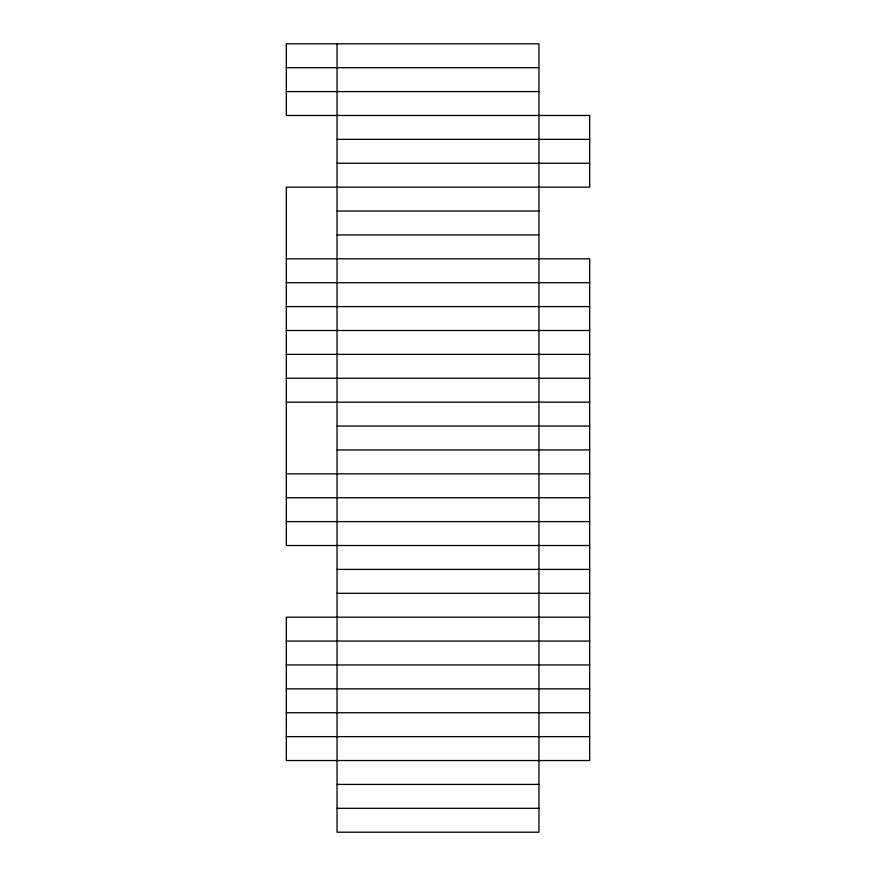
<?xml version="1.0" encoding="UTF-8"?>
<svg xmlns="http://www.w3.org/2000/svg" width="876" height="876" viewBox="0 0 876 876"><rect width="100%" height="100%" fill="white"/><g stroke="black" fill="none" stroke-linecap="round" stroke-linejoin="round"><path stroke-width="1.31" d="M286.321 67.693L538.948 67.693M286.321 91.586L538.948 91.586M337.052 139.361L589.679 139.361M337.052 163.254L589.679 163.254M337.052 211.039L538.948 211.039M337.052 234.932L538.948 234.932M286.321 258.814L589.679 258.814L589.679 760.532L286.321 760.532L286.321 617.186L589.679 617.186M286.321 282.707L589.679 282.707M286.321 306.6L589.679 306.6M286.321 330.493L589.679 330.493M286.321 354.386L589.679 354.386M286.321 378.268L589.679 378.268M286.321 402.161L589.679 402.161M337.052 426.054L589.679 426.054M337.052 449.946L589.679 449.946M286.321 473.839L589.679 473.839M286.321 497.732L589.679 497.732M286.321 521.614L589.679 521.614M589.679 545.507L286.321 545.507L286.321 187.146L589.679 187.146L589.679 115.468L286.321 115.468L286.321 43.8L538.948 43.8L538.948 832.2L337.052 832.2L337.052 43.8M337.052 569.4L589.679 569.4M337.052 593.293L589.679 593.293M286.321 641.068L589.679 641.068M286.321 664.961L589.679 664.961M286.321 688.854L589.679 688.854M286.321 712.746L589.679 712.746M286.321 736.639L589.679 736.639M337.052 784.414L538.948 784.414M337.052 808.307L538.948 808.307"/></g></svg>
